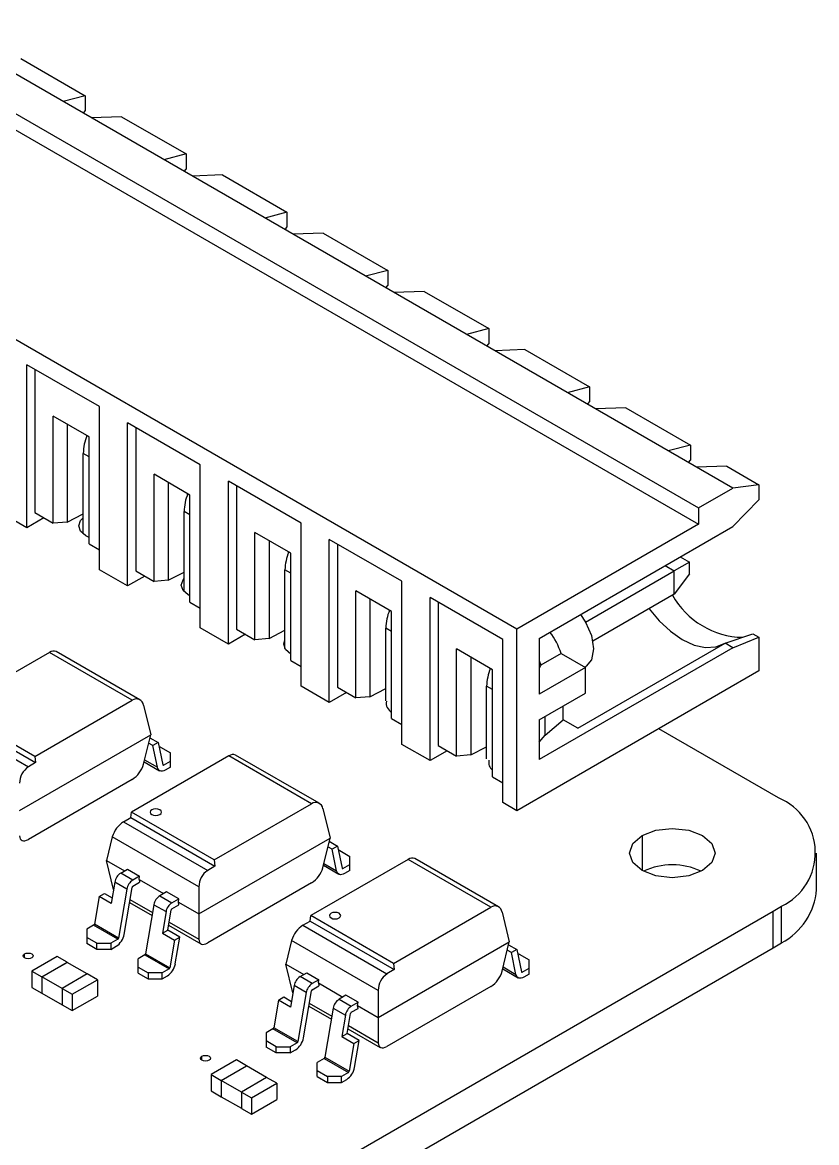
# Model space of a CAD drawing. Header units: millimetres. Extents: x 125 to 686, y 158 to 585.
# Drawn here: x 307.93 to 335.77, y 510.01 to 549.28 of the extents above; entities that cross this region are included whole.
import ezdxf

# ---------------------------------------------------------------- set-up
doc = ezdxf.new("R2010")
doc.units = ezdxf.units.MM

msp = doc.modelspace()

# ---------------------------------------------------------------- linework, layer by layer
at = {"color": 7, "linetype": 'Continuous', "lineweight": 25}
for p, q in [((332.833, 532.949), (304.548, 549.277)), ((303.346, 548.583), (331.63, 532.255)), ((303.346, 548.012), (331.63, 531.683)), ((307.872, 548.012), (310.134, 546.705)), ((310.134, 546.705), (309.357, 546.501)), ((310.134, 546.705), (310.134, 546.175)), ((310.07, 546.09), (310.134, 546.175)), ((311.407, 545.971), (310.347, 545.93)), ((311.407, 545.971), (313.67, 544.664)), ((325.267, 528.01), (296.982, 544.338)), ((313.67, 544.664), (312.892, 544.46)), ((313.67, 544.664), (313.67, 544.134)), ((313.605, 544.049), (313.67, 544.134)), ((314.943, 543.93), (313.882, 543.889)), ((314.943, 543.93), (317.205, 542.623)), ((317.205, 542.623), (316.428, 542.419)), ((317.205, 542.623), (317.205, 542.093)), ((317.141, 542.008), (317.205, 542.093)), ((318.478, 541.889), (317.418, 541.848)), ((318.478, 541.889), (320.741, 540.582)), ((320.741, 540.582), (319.963, 540.378)), ((320.741, 540.582), (320.741, 540.052)), ((320.676, 539.967), (320.741, 540.052)), ((322.014, 539.848), (320.953, 539.807)), ((322.014, 539.848), (324.277, 538.541)), ((324.277, 538.541), (323.499, 538.337)), ((324.277, 538.541), (324.277, 538.011)), ((324.212, 537.926), (324.277, 538.011)), ((325.549, 537.807), (324.489, 537.766)), ((325.549, 537.807), (327.812, 536.5)), ((310.629, 535.806), (308.084, 537.276)), ((308.084, 531.56), (308.084, 537.276)), ((308.367, 537.112), (308.367, 532.091)), ((327.812, 536.5), (327.034, 536.296)), ((327.812, 536.5), (327.812, 535.97)), ((310.629, 530.09), (310.629, 535.806)), ((327.747, 535.885), (327.812, 535.97)), ((329.085, 535.766), (328.024, 535.725)), ((329.085, 535.766), (331.348, 534.459)), ((310.269, 534.749), (309.01, 535.475)), ((309.01, 531.719), (309.01, 535.475)), ((309.505, 535.19), (309.505, 531.76)), ((314.165, 533.765), (311.619, 535.235)), ((311.619, 529.519), (311.619, 535.235)), ((311.902, 535.071), (311.902, 530.05)), ((310.177, 534.802), (310.177, 534.744)), ((310.269, 530.993), (310.269, 534.749)), ((310.064, 531.342), (310.064, 534.169)), ((310.269, 534.05), (310.064, 534.169)), ((331.348, 534.459), (330.57, 534.255)), ((331.348, 534.459), (331.348, 533.929)), ((314.165, 528.049), (314.165, 533.765)), ((331.283, 533.844), (331.348, 533.929)), ((332.62, 533.724), (331.56, 533.684)), ((332.62, 533.724), (333.752, 533.071)), ((313.804, 532.708), (312.546, 533.434)), ((312.546, 529.678), (312.546, 533.434)), ((313.041, 533.149), (313.041, 529.719)), ((317.7, 531.724), (315.155, 533.194)), ((315.155, 527.478), (315.155, 533.194)), ((315.438, 533.03), (315.438, 528.009)), ((331.63, 532.255), (332.833, 532.949)), ((333.752, 533.071), (332.833, 532.949)), ((333.752, 533.071), (333.752, 532.541)), ((313.712, 532.761), (313.712, 532.703)), ((313.804, 528.952), (313.804, 532.708)), ((332.833, 531.602), (333.752, 532.541)), ((308.084, 531.56), (307.094, 532.131)), ((313.599, 529.321), (313.599, 532.128)), ((313.804, 532.009), (313.599, 532.128)), ((331.63, 532.255), (331.63, 531.683)), ((308.685, 531.907), (308.084, 531.56)), ((308.367, 532.091), (309.01, 531.719)), ((309.505, 531.76), (309.01, 531.719)), ((309.505, 531.76), (310.064, 532.049)), ((317.34, 530.667), (316.081, 531.393)), ((316.081, 527.637), (316.081, 531.393)), ((317.7, 526.008), (317.7, 531.724)), ((331.63, 531.683), (325.267, 528.01)), ((326.044, 527.683), (332.833, 531.602)), ((310.269, 530.993), (310.629, 530.784)), ((316.576, 531.108), (316.576, 527.678)), ((321.236, 529.683), (318.69, 531.153)), ((318.69, 525.437), (318.69, 531.153)), ((318.973, 530.989), (318.973, 525.968)), ((317.248, 530.72), (317.248, 530.662)), ((317.34, 526.911), (317.34, 530.667)), ((330.46, 530.232), (330.782, 530.046)), ((331.312, 530.352), (330.782, 530.046)), ((330.99, 530.538), (331.312, 530.352)), ((331.312, 529.944), (331.312, 530.352)), ((311.619, 529.519), (310.629, 530.09)), ((312.22, 529.866), (311.619, 529.519)), ((311.902, 530.05), (312.546, 529.678)), ((313.041, 529.719), (313.599, 530.008)), ((317.135, 527.323), (317.135, 530.087)), ((317.34, 529.968), (317.135, 530.087)), ((327.676, 528.253), (330.782, 530.046)), ((330.782, 529.229), (330.782, 530.046)), ((331.312, 529.944), (330.782, 529.229)), ((313.041, 529.719), (312.546, 529.678)), ((321.236, 523.967), (321.236, 529.683)), ((320.875, 528.626), (319.617, 529.352)), ((319.617, 525.596), (319.617, 529.352)), ((320.112, 529.066), (320.112, 525.637)), ((324.772, 527.642), (322.226, 529.112)), ((322.226, 523.396), (322.226, 529.112)), ((330.782, 529.229), (327.928, 527.582)), ((313.804, 528.952), (314.165, 528.743)), ((320.783, 528.679), (320.783, 528.621)), ((320.875, 524.87), (320.875, 528.626)), ((322.509, 528.948), (322.509, 523.927)), ((315.155, 527.478), (314.165, 528.049)), ((315.756, 527.825), (315.155, 527.478)), ((315.438, 528.009), (316.081, 527.637)), ((316.576, 527.678), (317.135, 527.967)), ((320.67, 525.495), (320.67, 528.045)), ((320.875, 527.927), (320.67, 528.045)), ((325.267, 521.641), (325.267, 528.01)), ((332.565, 527.51), (333.543, 527.844)), ((333.543, 527.844), (333.752, 527.723)), ((316.576, 527.678), (316.081, 527.637)), ((324.772, 521.926), (324.772, 527.642)), ((326.044, 527.683), (326.044, 525.723)), ((327.403, 524.53), (332.565, 527.51)), ((332.833, 527.356), (332.565, 527.51)), ((332.833, 527.356), (333.752, 527.723)), ((333.752, 527.723), (333.752, 526.539)), ((308.883, 527.19), (305.47, 525.22)), ((311.784, 525.516), (308.883, 527.19)), ((312.048, 525.532), (309.119, 527.223)), ((324.411, 526.585), (323.152, 527.311)), ((323.152, 523.555), (323.152, 527.311)), ((323.647, 527.025), (323.647, 523.596)), ((332.833, 527.356), (326.044, 523.437)), ((326.813, 527.157), (326.106, 526.749)), ((326.813, 527.157), (327.671, 526.662)), ((317.34, 526.911), (317.7, 526.702)), ((324.319, 526.638), (324.319, 526.58)), ((326.106, 526.749), (326.044, 526.631)), ((327.671, 526.662), (326.044, 525.723)), ((327.644, 526.678), (327.689, 526.706)), ((327.671, 525.764), (327.671, 526.662)), ((324.411, 522.829), (324.411, 526.585)), ((333.752, 526.539), (325.267, 521.641)), ((318.69, 525.437), (317.7, 526.008)), ((318.973, 525.968), (319.617, 525.596)), ((320.112, 525.637), (320.67, 525.926)), ((324.206, 523.454), (324.206, 526.004)), ((324.411, 525.886), (324.206, 526.004)), ((308.371, 523.545), (311.784, 525.516)), ((319.292, 525.784), (318.69, 525.437)), ((320.112, 525.637), (319.617, 525.596)), ((326.044, 524.825), (327.671, 525.764)), ((308.371, 523.545), (305.47, 525.22)), ((312.177, 525.342), (312.429, 524.305)), ((326.893, 524.825), (326.893, 525.315)), ((305.19, 524.883), (308.14, 523.179)), ((305.445, 525.03), (308.396, 523.327)), ((320.875, 524.87), (321.236, 524.661)), ((326.044, 524.825), (326.044, 523.437)), ((326.256, 524.294), (326.256, 524.947)), ((326.256, 524.294), (326.893, 524.825)), ((327.403, 524.53), (326.893, 524.825)), ((307.833, 521.652), (312.429, 524.305)), ((312.177, 523.268), (312.429, 524.305)), ((326.044, 524.049), (326.256, 524.294)), ((334.441, 522.088), (330.241, 524.513)), ((312.503, 523.923), (312.357, 524.008)), ((312.403, 524.198), (312.691, 524.032)), ((312.691, 524.032), (312.503, 523.923)), ((312.662, 523.162), (312.503, 523.923)), ((312.691, 524.032), (312.853, 523.253)), ((322.226, 523.396), (321.236, 523.967)), ((322.509, 523.927), (323.152, 523.555)), ((323.647, 523.596), (324.206, 523.884)), ((308.371, 523.545), (308.396, 523.327)), ((315.169, 523.561), (311.756, 521.591)), ((312.768, 523.872), (312.724, 523.872)), ((312.768, 523.872), (313.122, 523.668)), ((313.122, 523.17), (313.122, 523.668)), ((318.07, 521.887), (315.169, 523.561)), ((318.334, 521.903), (315.405, 523.594)), ((322.827, 523.743), (322.226, 523.396)), ((323.647, 523.596), (323.152, 523.555)), ((308.396, 523.327), (308.14, 523.179)), ((312.198, 523.356), (312.738, 523.044)), ((312.214, 523.421), (312.662, 523.162)), ((312.852, 523.26), (312.881, 523.243)), ((312.881, 523.243), (313.122, 523.382)), ((313.122, 523.17), (312.938, 523.064)), ((311.784, 522.739), (308.14, 520.636)), ((324.411, 522.829), (324.772, 522.62)), ((325.267, 521.641), (324.772, 521.926)), ((311.732, 521.401), (311.756, 521.591)), ((314.657, 519.917), (311.756, 521.591)), ((314.657, 519.917), (318.07, 521.887)), ((318.463, 521.713), (318.715, 520.676)), ((311.476, 521.254), (311.732, 521.401)), ((311.476, 521.254), (314.426, 519.55)), ((311.732, 521.401), (314.682, 519.698)), ((329.654, 520.77), (329.654, 519.545)), ((311.083, 520.725), (310.88, 519.892)), ((314.119, 518.972), (311.083, 520.725)), ((314.119, 518.023), (318.715, 520.676)), ((318.463, 519.639), (318.715, 520.676)), ((318.789, 520.295), (318.643, 520.379)), ((318.689, 520.569), (318.977, 520.403)), ((318.977, 520.403), (318.789, 520.295)), ((318.977, 520.403), (319.14, 519.624)), ((318.948, 519.533), (318.789, 520.295)), ((319.055, 520.243), (319.01, 520.243)), ((319.055, 520.243), (319.408, 520.039)), ((319.408, 519.541), (319.408, 520.039)), ((324.621, 518.274), (321.691, 519.965)), ((335.773, 518.875), (335.773, 520.157)), ((310.88, 519.892), (311.51, 519.529)), ((311.126, 518.882), (310.88, 519.892)), ((311.377, 519.452), (311.615, 519.59)), ((311.615, 519.59), (312.039, 519.345)), ((314.682, 519.698), (314.426, 519.55)), ((314.657, 519.917), (314.682, 519.698)), ((321.455, 519.932), (318.043, 517.962)), ((318.484, 519.727), (319.024, 519.415)), ((318.5, 519.792), (318.948, 519.533)), ((319.138, 519.631), (319.167, 519.614)), ((319.167, 519.614), (319.408, 519.753)), ((324.356, 518.258), (321.455, 519.932)), ((311.801, 519.207), (311.377, 519.452)), ((312.039, 519.345), (311.801, 519.207)), ((312.026, 519.231), (312.039, 519.345)), ((312.026, 519.231), (312.882, 518.737)), ((312.026, 519.231), (312.039, 519.132)), ((319.408, 519.541), (319.224, 519.435)), ((311.17, 519.139), (311.043, 518.386)), ((311.594, 518.894), (311.17, 519.139)), ((311.594, 518.894), (311.305, 517.175)), ((311.496, 517.305), (311.774, 518.953)), ((311.801, 518.995), (312.039, 519.132)), ((312.986, 518.798), (312.749, 518.66)), ((313.411, 518.553), (312.986, 518.798)), ((314.119, 518.972), (314.119, 517.132)), ((318.07, 519.11), (314.426, 517.007)), ((310.619, 518.631), (310.456, 517.664)), ((310.619, 518.631), (310.807, 518.74)), ((311.043, 518.386), (310.619, 518.631)), ((310.807, 518.74), (311.076, 518.584)), ((311.684, 518.421), (312.477, 517.963)), ((311.702, 518.527), (312.495, 518.069)), ((312.749, 518.66), (313.173, 518.416)), ((313.173, 518.416), (313.411, 518.553)), ((313.398, 518.439), (313.411, 518.553)), ((313.398, 518.439), (314.119, 518.023)), ((313.411, 518.34), (313.398, 518.439)), ((309.123, 503.611), (334.25, 518.116)), ((312.541, 518.347), (312.252, 516.628)), ((312.541, 518.347), (312.966, 518.102)), ((312.966, 518.102), (312.839, 517.35)), ((313.027, 517.458), (313.145, 518.161)), ((313.173, 518.203), (313.411, 518.34)), ((320.943, 516.288), (324.356, 518.258)), ((324.749, 518.084), (325.001, 517.047)), ((334.25, 518.116), (334.546, 518.293)), ((334.25, 516.834), (334.25, 518.116)), ((334.546, 517.011), (334.546, 518.293)), ((310.428, 517.623), (310.187, 517.484)), ((311.277, 517.133), (310.428, 517.623)), ((311.305, 517.175), (310.456, 517.664)), ((313.056, 517.629), (314.191, 516.974)), ((313.074, 517.735), (314.119, 517.132)), ((317.762, 517.625), (318.018, 517.772)), ((317.762, 517.625), (320.712, 515.922)), ((318.018, 517.772), (318.043, 517.962)), ((318.018, 517.772), (320.968, 516.069)), ((320.943, 516.288), (318.043, 517.962)), ((310.187, 517.484), (310.187, 516.986)), ((312.839, 517.35), (313.027, 517.458)), ((312.839, 517.35), (313.263, 517.105)), ((313.451, 517.213), (313.027, 517.458)), ((313.263, 517.105), (313.451, 517.213)), ((313.292, 516.268), (313.451, 517.213)), ((310.541, 516.994), (310.187, 517.198)), ((310.541, 516.781), (310.187, 516.986)), ((310.234, 502.97), (334.25, 516.834)), ((310.541, 516.994), (311.036, 516.994)), ((310.541, 516.781), (310.541, 516.994)), ((311.277, 517.133), (311.036, 516.994)), ((311.036, 516.994), (311.036, 516.781)), ((311.036, 516.781), (311.22, 516.888)), ((313.263, 517.105), (313.101, 516.138)), ((317.369, 517.096), (317.167, 516.263)), ((320.405, 515.343), (317.369, 517.096)), ((320.405, 514.394), (325.001, 517.047)), ((324.749, 516.01), (325.001, 517.047)), ((324.975, 516.94), (325.263, 516.774)), ((334.25, 516.834), (334.546, 517.011)), ((308.009, 516.48), (308.009, 516.623)), ((309.144, 516.531), (308.261, 516.02)), ((309.498, 516.326), (309.144, 516.531)), ((311.036, 516.781), (310.541, 516.781)), ((312.224, 516.586), (311.984, 516.447)), ((311.984, 515.949), (311.984, 516.447)), ((312.224, 516.586), (313.073, 516.096)), ((312.252, 516.628), (313.101, 516.138)), ((325.075, 516.666), (324.929, 516.75)), ((325.263, 516.774), (325.075, 516.666)), ((325.234, 515.904), (325.075, 516.666)), ((325.263, 516.774), (325.426, 515.995)), ((325.341, 516.614), (325.296, 516.614)), ((325.341, 516.614), (325.694, 516.41)), ((308.614, 515.816), (309.498, 516.326)), ((308.615, 515.816), (309.497, 516.325)), ((310.204, 515.917), (309.497, 516.325)), ((309.498, 516.326), (309.498, 516.325)), ((311.984, 516.161), (312.337, 515.957)), ((313.073, 516.096), (312.832, 515.957)), ((317.167, 516.263), (317.796, 515.9)), ((317.413, 515.253), (317.167, 516.263)), ((320.968, 516.069), (320.712, 515.922)), ((320.943, 516.288), (320.968, 516.069)), ((324.77, 516.098), (325.311, 515.786)), ((324.786, 516.163), (325.234, 515.904)), ((325.453, 515.985), (325.694, 516.124)), ((325.694, 515.912), (325.694, 516.41)), ((308.261, 516.02), (308.261, 515.449)), ((308.261, 516.02), (308.614, 515.816)), ((308.614, 515.816), (308.614, 515.245)), ((308.615, 515.816), (308.615, 515.245)), ((309.321, 515.408), (308.615, 515.816)), ((310.205, 515.918), (309.321, 515.408)), ((309.675, 515.204), (310.559, 515.714)), ((310.559, 515.714), (310.205, 515.918)), ((310.559, 515.714), (310.559, 515.143)), ((311.984, 515.949), (312.337, 515.745)), ((312.832, 515.957), (312.337, 515.957)), ((312.337, 515.957), (312.337, 515.745)), ((312.337, 515.745), (312.832, 515.745)), ((312.832, 515.745), (312.832, 515.957)), ((312.832, 515.745), (313.016, 515.851)), ((317.663, 515.823), (317.901, 515.961)), ((318.087, 515.579), (317.663, 515.823)), ((317.901, 515.961), (318.325, 515.716)), ((318.325, 515.716), (318.087, 515.579)), ((318.312, 515.602), (318.325, 515.716)), ((325.424, 516.002), (325.453, 515.985)), ((325.694, 515.912), (325.511, 515.806)), ((308.261, 515.449), (308.614, 515.245)), ((308.614, 515.245), (308.615, 515.245)), ((308.615, 515.245), (309.321, 514.837)), ((309.321, 515.408), (309.321, 514.836)), ((309.321, 515.408), (309.675, 515.204)), ((317.456, 515.51), (317.329, 514.758)), ((317.88, 515.265), (317.456, 515.51)), ((317.88, 515.265), (317.591, 513.546)), ((317.782, 513.676), (318.06, 515.324)), ((318.087, 515.366), (318.325, 515.503)), ((318.312, 515.602), (319.168, 515.108)), ((318.312, 515.602), (318.325, 515.503)), ((320.405, 515.343), (320.405, 513.503)), ((324.356, 515.482), (320.712, 513.378)), ((309.675, 515.204), (309.675, 514.632)), ((309.675, 514.632), (310.559, 515.143)), ((316.905, 515.002), (316.742, 514.035)), ((316.905, 515.002), (317.093, 515.111)), ((317.329, 514.758), (316.905, 515.002)), ((317.093, 515.111), (317.362, 514.955)), ((317.988, 514.898), (318.781, 514.44)), ((319.273, 515.169), (319.035, 515.032)), ((319.035, 515.032), (319.459, 514.787)), ((319.697, 514.924), (319.273, 515.169)), ((319.459, 514.787), (319.697, 514.924)), ((319.684, 514.81), (319.697, 514.924)), ((309.321, 514.836), (309.675, 514.632)), ((317.97, 514.792), (318.763, 514.334)), ((318.828, 514.718), (318.538, 512.999)), ((318.828, 514.718), (319.252, 514.473)), ((319.252, 514.473), (319.125, 513.721)), ((319.313, 513.829), (319.432, 514.533)), ((319.459, 514.574), (319.697, 514.711)), ((319.684, 514.81), (320.405, 514.394)), ((319.697, 514.711), (319.684, 514.81)), ((319.36, 514.106), (320.405, 513.503)), ((316.715, 513.994), (316.474, 513.855)), ((316.474, 513.855), (316.474, 513.357)), ((317.563, 513.504), (316.715, 513.994)), ((317.591, 513.546), (316.742, 514.035)), ((319.125, 513.721), (319.313, 513.829)), ((319.125, 513.721), (319.549, 513.476)), ((319.738, 513.584), (319.313, 513.829)), ((319.342, 514), (320.477, 513.345)), ((316.827, 513.365), (316.474, 513.569)), ((316.827, 513.153), (316.474, 513.357)), ((316.827, 513.153), (316.827, 513.365)), ((316.827, 513.365), (317.322, 513.365)), ((317.563, 513.504), (317.322, 513.365)), ((317.322, 513.365), (317.322, 513.153)), ((319.549, 513.476), (319.387, 512.509)), ((319.549, 513.476), (319.738, 513.584)), ((319.579, 512.639), (319.738, 513.584)), ((314.225, 512.891), (314.225, 513.034)), ((315.431, 512.902), (314.547, 512.391)), ((315.784, 512.697), (315.431, 512.902)), ((317.322, 513.153), (316.827, 513.153)), ((317.322, 513.153), (317.506, 513.259)), ((318.511, 512.957), (318.27, 512.818)), ((318.511, 512.957), (319.359, 512.467)), ((318.538, 512.999), (319.387, 512.509)), ((314.9, 512.187), (315.784, 512.697)), ((314.901, 512.187), (315.784, 512.696)), ((315.784, 512.697), (315.784, 512.696)), ((316.49, 512.288), (315.784, 512.696)), ((318.27, 512.32), (318.27, 512.818)), ((318.27, 512.532), (318.623, 512.328)), ((314.547, 512.391), (314.9, 512.187)), ((314.547, 512.391), (314.547, 511.82)), ((314.9, 512.187), (314.9, 511.616)), ((315.607, 511.779), (314.901, 512.187)), ((314.901, 512.187), (314.901, 511.616)), ((316.491, 512.289), (315.607, 511.779)), ((316.845, 512.085), (316.491, 512.289)), ((318.27, 512.32), (318.623, 512.116)), ((319.118, 512.328), (318.623, 512.328)), ((318.623, 512.328), (318.623, 512.116)), ((318.623, 512.116), (319.118, 512.116)), ((319.359, 512.467), (319.118, 512.328)), ((319.118, 512.116), (319.118, 512.328)), ((319.118, 512.116), (319.302, 512.222)), ((314.547, 511.82), (314.9, 511.616)), ((315.607, 511.779), (315.607, 511.207)), ((315.607, 511.779), (315.961, 511.575)), ((315.961, 511.575), (316.845, 512.085)), ((316.845, 512.085), (316.845, 511.514)), ((314.9, 511.616), (314.901, 511.616)), ((314.901, 511.616), (315.607, 511.208)), ((315.961, 511.575), (315.961, 511.003)), ((315.961, 511.003), (316.845, 511.514)), ((315.607, 511.207), (315.961, 511.003))]:
    msp.add_line(p, q, dxfattribs=at)
at = {"color": 7, "linetype": 'Continuous', "lineweight": 25, "flags": 128}
for points in [[(310.269, 531.224), (310.156, 531.279), (309.971, 531.438), (309.907, 531.626), (309.971, 531.814), (310.064, 531.91)], [(313.804, 529.175), (313.748, 529.205), (313.563, 529.364), (313.499, 529.552), (313.563, 529.74), (313.599, 529.784)], [(329.902, 528.721), (330.25, 528.303), (330.649, 527.93), (331.065, 527.641), (331.48, 527.45), (331.879, 527.362), (332.246, 527.383), (332.565, 527.51)], [(327.496, 528.521), (327.674, 528.256), (327.881, 527.779), (327.954, 527.315), (327.881, 526.935), (327.689, 526.706)], [(317.34, 527.131), (317.156, 527.291), (317.091, 527.478), (317.135, 527.634)], [(326.044, 526.924), (326.063, 526.877), (326.106, 526.749)], [(312.938, 523.064), (312.89, 523.041), (312.844, 523.028), (312.8, 523.026), (312.76, 523.034), (312.726, 523.052), (312.697, 523.08), (312.676, 523.117), (312.662, 523.162)], [(312.853, 523.253), (312.855, 523.248), (312.857, 523.245), (312.86, 523.242), (312.863, 523.24), (312.867, 523.239), (312.872, 523.239), (312.876, 523.241), (312.881, 523.243)], [(312.464, 521.673), (312.42, 521.635), (312.405, 521.591), (312.42, 521.547), (312.464, 521.509), (312.528, 521.484), (312.605, 521.476), (312.682, 521.484), (312.746, 521.509), (312.79, 521.547), (312.805, 521.591), (312.79, 521.635), (312.746, 521.673), (312.682, 521.698), (312.605, 521.707), (312.528, 521.698), (312.464, 521.673)], [(312.464, 521.673), (312.42, 521.635), (312.405, 521.591), (312.42, 521.547), (312.464, 521.509), (312.528, 521.484), (312.605, 521.476), (312.682, 521.484), (312.746, 521.509), (312.79, 521.547), (312.805, 521.591), (312.79, 521.635), (312.746, 521.673), (312.682, 521.698), (312.605, 521.707), (312.528, 521.698), (312.464, 521.673)], [(307.833, 520.761), (307.838, 520.703), (307.855, 520.655), (307.883, 520.619), (307.92, 520.595), (307.966, 520.585), (308.019, 520.589), (308.078, 520.606), (308.14, 520.636)], [(329.654, 520.77), (330.141, 520.957), (330.715, 521.023), (331.289, 520.957), (331.775, 520.77), (332.101, 520.489), (332.215, 520.157), (332.101, 519.826), (331.775, 519.545), (331.289, 519.357), (330.715, 519.291), (330.141, 519.357), (329.654, 519.545), (329.329, 519.826), (329.215, 520.157), (329.329, 520.489), (329.654, 520.77)], [(319.14, 519.624), (319.141, 519.619), (319.143, 519.616), (319.146, 519.613), (319.149, 519.611), (319.153, 519.61), (319.158, 519.611), (319.162, 519.612), (319.167, 519.614)], [(319.224, 519.435), (319.177, 519.412), (319.13, 519.399), (319.086, 519.397), (319.047, 519.405), (319.012, 519.423), (318.983, 519.451), (318.962, 519.488), (318.948, 519.533)], [(318.75, 518.044), (318.706, 518.006), (318.691, 517.962), (318.706, 517.918), (318.75, 517.88), (318.815, 517.855), (318.891, 517.847), (318.968, 517.855), (319.033, 517.88), (319.076, 517.918), (319.091, 517.962), (319.076, 518.006), (319.033, 518.044), (318.968, 518.069), (318.891, 518.078), (318.815, 518.069), (318.75, 518.044)], [(318.75, 518.044), (318.706, 518.006), (318.691, 517.962), (318.706, 517.918), (318.75, 517.88), (318.815, 517.855), (318.891, 517.847), (318.968, 517.855), (319.033, 517.88), (319.076, 517.918), (319.091, 517.962), (319.076, 518.006), (319.033, 518.044), (318.968, 518.069), (318.891, 518.078), (318.815, 518.069), (318.75, 518.044)], [(314.119, 517.132), (314.125, 517.074), (314.142, 517.026), (314.169, 516.99), (314.207, 516.966), (314.253, 516.956), (314.306, 516.96), (314.364, 516.977), (314.426, 517.007)], [(308.009, 516.623), (308.066, 516.645), (308.133, 516.652), (308.2, 516.645), (308.256, 516.623), (308.294, 516.59), (308.308, 516.551), (308.294, 516.513), (308.256, 516.48), (308.2, 516.458), (308.133, 516.45), (308.066, 516.458), (308.009, 516.48), (307.971, 516.513), (307.958, 516.551), (307.971, 516.59), (308.009, 516.623)], [(325.511, 515.806), (325.463, 515.783), (325.416, 515.77), (325.373, 515.768), (325.333, 515.776), (325.298, 515.794), (325.27, 515.822), (325.248, 515.859), (325.234, 515.904)], [(325.426, 515.995), (325.427, 515.991), (325.429, 515.987), (325.432, 515.984), (325.436, 515.982), (325.44, 515.981), (325.444, 515.982), (325.449, 515.983), (325.453, 515.985)], [(320.405, 513.503), (320.411, 513.445), (320.428, 513.397), (320.455, 513.361), (320.493, 513.337), (320.539, 513.327), (320.592, 513.331), (320.65, 513.348), (320.712, 513.378)], [(314.225, 513.034), (314.282, 513.056), (314.349, 513.064), (314.416, 513.056), (314.473, 513.034), (314.51, 513.001), (314.524, 512.963), (314.51, 512.924), (314.473, 512.891), (314.416, 512.869), (314.349, 512.862), (314.282, 512.869), (314.225, 512.891), (314.187, 512.924), (314.174, 512.963), (314.187, 513.001), (314.225, 513.034)]]:
    msp.add_lwpolyline(points, dxfattribs=at)
at = {"color": 7, "linetype": 'Continuous', "lineweight": 25}
for centre, radius, start, end in [((311.791, 534.129), 1.727, 157.4718, 178.7023), ((315.326, 532.088), 1.727, 157.4718, 178.7023), ((318.862, 530.047), 1.727, 157.4718, 178.7023), ((333.244, 530.62), 2.9, 209.4776, 268.82), ((322.397, 528.006), 1.727, 157.4718, 178.7023), ((324.546, 526.452), 2.374, 17.281, 37.6767), ((309.029, 527.008), 0.233, 67.3728, 128.6589), ((325.933, 525.965), 1.727, 157.4718, 178.7023), ((311.927, 525.308), 0.252, 7.5999, 124.6186), ((321.043, 525.409), 0.357, 168.3554, 241.973), ((315.315, 523.379), 0.233, 67.3728, 128.6589), ((308.527, 522.603), 0.694, 123.8784, 180.1411), ((311.299, 523.51), 0.91, 302.177, 344.6076), ((324.616, 523.334), 0.339, 167.5206, 232.6988), ((318.213, 521.679), 0.252, 7.5999, 124.6186), ((333.65, 520.167), 2.078, 295.5488, 67.61), ((311.961, 520.483), 0.91, 122.177, 164.6076), ((321.601, 519.75), 0.233, 67.3728, 128.6589), ((317.585, 519.881), 0.91, 302.177, 344.6076), ((330.715, 517.412), 2.334, 64.3942, 115.6058), ((311.632, 519.058), 0.47, 122.9275, 170.0427), ((312.057, 518.813), 0.47, 122.9275, 170.0427), ((314.813, 518.974), 0.694, 123.8784, 180.1411), ((311.835, 518.943), 0.0627, 122.9275, 170.0427), ((333.453, 519.065), 2.327, 298.0045, 355.3208), ((313.004, 518.266), 0.47, 122.9275, 170.0427), ((313.428, 518.021), 0.47, 122.9275, 170.0427), ((313.207, 518.151), 0.0627, 122.9275, 170.0427), ((324.499, 518.05), 0.252, 7.5999, 124.6186), ((310.394, 517.675), 0.0627, 302.9275, 350.0427), ((318.247, 516.854), 0.91, 122.177, 164.6076), ((310.879, 517.413), 0.627, 302.9275, 350.0427), ((311.243, 517.185), 0.0627, 302.9275, 350.0427), ((312.19, 516.638), 0.0627, 302.9275, 350.0427), ((312.675, 516.377), 0.627, 302.9275, 350.0427), ((313.039, 516.149), 0.0627, 302.9275, 350.0427), ((317.919, 515.429), 0.47, 122.9275, 170.0427), ((321.1, 515.345), 0.694, 123.8784, 180.1411), ((323.871, 516.252), 0.91, 302.177, 344.6076), ((318.343, 515.184), 0.47, 122.9275, 170.0427), ((318.122, 515.314), 0.0627, 122.9275, 170.0427), ((319.29, 514.637), 0.47, 122.9275, 170.0427), ((319.715, 514.392), 0.47, 122.9275, 170.0427), ((319.493, 514.522), 0.0627, 122.9275, 170.0427), ((316.681, 514.046), 0.0627, 302.9275, 350.0427), ((317.165, 513.784), 0.627, 302.9275, 350.0427), ((317.529, 513.556), 0.0627, 302.9275, 350.0427), ((318.477, 513.009), 0.0627, 302.9275, 350.0427), ((318.961, 512.748), 0.627, 302.9275, 350.0427), ((319.325, 512.52), 0.0627, 302.9275, 350.0427)]:
    msp.add_arc(centre, radius, start, end, dxfattribs=at)

doc.saveas('drawing.dxf')
